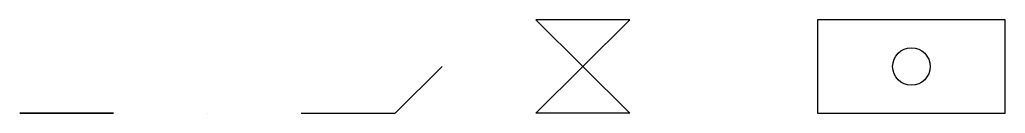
# Model space of a CAD drawing. Header units: millimetres. Extents: x 0 to 105, y 0 to 10.
import ezdxf

# ---------------------------------------------------------------- set-up
doc = ezdxf.new("R2010")
doc.units = ezdxf.units.MM
doc.layers.add('ANOMALIES', color=2, linetype='Continuous')
doc.layers.add('VALID', color=5, linetype='Continuous')

msp = doc.modelspace()

# ---------------------------------------------------------------- linework, layer by layer
at = {"layer": 'ANOMALIES'}
for p, q in [((40, 0), (45, 5)), ((0, 0), (10, 0)), ((10, 0), (0, 0)), ((20, 0), (20, 0)), ((30, 0), (40, 0))]:
    msp.add_line(p, q, dxfattribs=at)
msp.add_lwpolyline([(55, 0), (65, 10), (55, 10), (65, 0)], close=True, dxfattribs=at)
at = {"layer": 'VALID'}
msp.add_lwpolyline([(85, 0), (105, 0), (105, 10), (85, 10)], close=True, dxfattribs=at)
msp.add_circle((95, 5), 2, dxfattribs=at)

doc.saveas('drawing.dxf')
